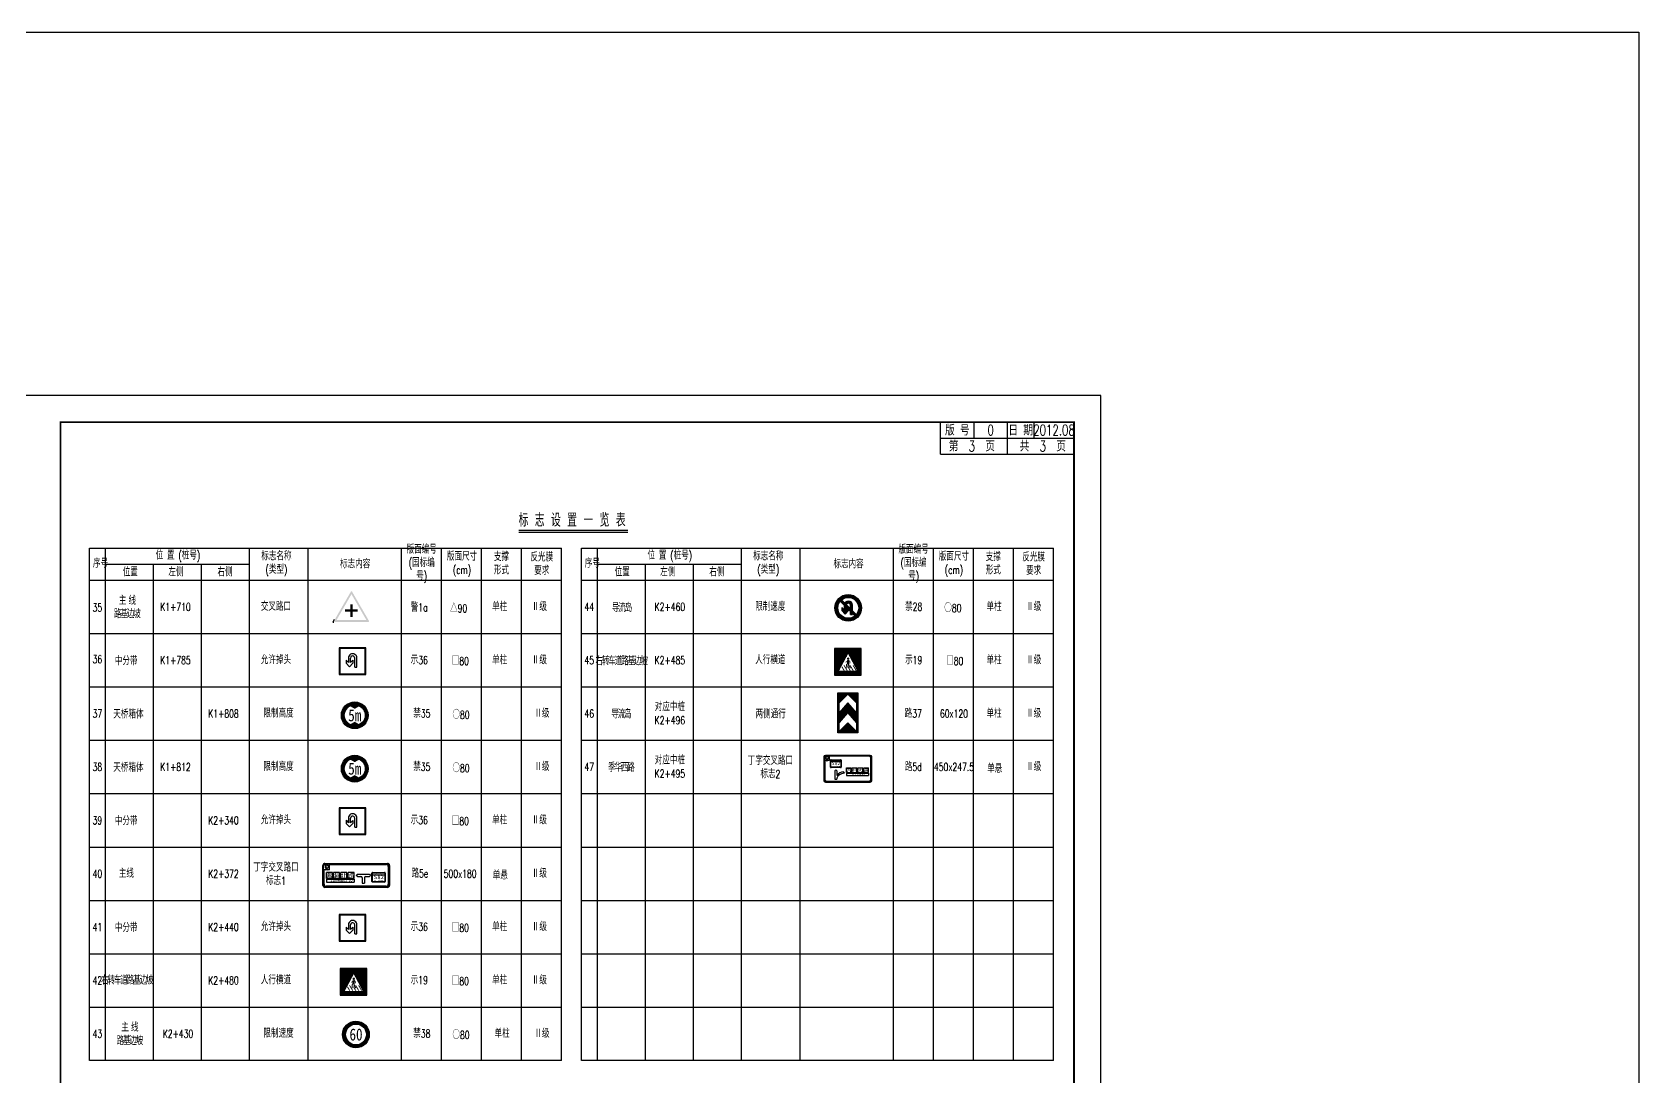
# Model space of a CAD drawing. Extents: x 9922 to 15217, y 1175 to 2938.
# Drawn here: x 10950 to 11552, y 1935 to 2327 of the extents above; entities that cross this region are included whole.
import ezdxf
from ezdxf.enums import TextEntityAlignment as Align

# ---------------------------------------------------------------- set-up
doc = ezdxf.new("R2010")
doc.units = 0
doc.header["$LTSCALE"] = 5
doc.layers.get('0').update_dxf_attribs({"linetype": 'CONTINUOUS'})
for name, color, linetype in [('1', 7, 'CONTINUOUS'), ('2', 7, 'CONTINUOUS'), ('J-交通标志', 4, 'CONTINUOUS'), ('LXL-现状标志牌', 4, 'CONTINUOUS'), ('交通标志', 7, 'CONTINUOUS'), ('内框', 4, 'CONTINUOUS'), ('图框', 7, 'CONTINUOUS'), ('尺寸标注', 4, 'CONTINUOUS'), ('文字字符', 7, 'CONTINUOUS'), ('文字框', 8, 'CONTINUOUS'), ('文字表格', 7, 'CONTINUOUS'), ('标志', 4, 'CONTINUOUS'), ('标志牌', 7, 'CONTINUOUS'), ('汉字', 7, 'CONTINUOUS'), ('表格线', 7, 'CONTINUOUS')]:
    doc.layers.add(name, color=color, linetype=linetype)
doc.styles.add('ht', font='SIMHEI.TTF', dxfattribs={"width": 0.4})
doc.styles.get("Standard").update_dxf_attribs({"font": 'simplex1.shx', "width": 0.7, "bigfont": 'hztxt.shx'})
doc.styles.add('黑体', font='SIMHEI.TTF')

# ---------------------------------------------------------------- blocks, each defined once
blk = doc.blocks.new('series')
at = {"width": 0.75}
for tag, height, p in [('页码', 4, (-35.00000019351683, -18.99999978748997)), ('图名', 5, (-220.0000000007553, -281.9999998736282)), ('图号', 5, (-20.00000000087118, -281.9999997322674))]:
    blk.add_attdef(tag, text='', height=height, dxfattribs=at).set_placement(p, align=Align.MIDDLE_CENTER)
blk = doc.blocks.new('diaotou')
at = {"layer": '文字字符'}
for p, q in [((-6.101562972147349, 24.90228167977193), (-6.101562972147349, 17.82942264034591)), ((-2.883151917896157, 17.87007201178039), (-2.883020566384857, 24.73968419403582)), ((3.457640832747074, 11.20370070532681), (3.457640832747074, 25.02422381270617)), ((6.711840400606434, 11.20370070532681), (6.711840400606434, 24.94293105120596)), ((-9.396435579184526, 21.40650153149227), (-9.396435579184526, 16.85385567003368)), ((-9.396435579184526, 21.40650153149227), (-6.101562972147349, 17.82942264034591)), ((-4.385568606024663, 11.56953308549828), (-9.396435579184526, 16.85385567003368)), ((0.4068361635759175, 16.89450504146771), (-4.385568606024663, 11.56953308549828)), ((-2.883151917896157, 17.87007201178039), (0.4068361635759175, 21.3658521600596)), ((0.4068361635759175, 21.3658521600596), (0.4068361635759175, 16.89450504146771)), ((3.457640832747074, 11.20370070532681), (6.711840400606434, 11.20370070532681))]:
    blk.add_line(p, q, dxfattribs=at)
for points in [[(19.99906267695451, 0), (19.99906267695451, 39.99812535390538), (-19.99906267694996, 39.99812535390538), (-19.99906267695451, 0)], [(18.97822048214357, 1.020842194810484), (18.97822048214357, 38.97728315909444), (-18.97822048213811, 38.97728315909444), (-18.97822048214357, 1.020842194810484)]]:
    blk.add_lwpolyline(points, close=True, dxfattribs=at)
for centre, radius, start, end in [((0.3055199071354764, 24.80244759557445), 6.407860631003816, 358.7437688651758, 179.1072990752227), ((0.2969057422292281, 24.66812610764009), 3.180731344825718, 353.571994391551, 178.7108869535317)]:
    blk.add_arc(centre, radius, start, end, dxfattribs=at)
blk = doc.blocks.new('shi19')
at = {"layer": '交通标志', "linetype": 'Continuous'}
h = blk.add_hatch(dxfattribs=at)
h.set_pattern_fill('ANSI37', color=256, scale=0.5, style=0)
h.set_pattern_definition([(45, (-464.1133328384785, -103.8755469416377), (-1.122532015133644, 1.122532015133644), []), (135, (-464.1133328384785, -103.8755469416377), (-1.122532015133644, -1.122532015133644), [])])
h.paths.add_polyline_path([(18.97822048214357, 38.97728315909467), (-18.97822048213857, 38.97728315909467), (-18.97822048214312, 1.020842194810484), (18.97822048214357, 1.020842194810484)])
h.paths.add_polyline_path([(15.71383639329088, 5.766368364998926), (-14.54242162388982, 5.766368364998926), (0.5857073847028015, 33.80975351966072)], flags=16)
at = {"layer": '交通标志'}
h = blk.add_hatch(color=256, dxfattribs=at)
h.paths.add_polyline_path([(1.836160501565246, 20.58847870483419, -0.4929227476637501), (1.970290873061458, 20.72228760606663), (2.076939894310271, 20.70815568318653), (2.565357937280169, 19.65339855968773, -0.1007238254279254), (2.620330432586343, 19.4216393705567), (2.650627326235735, 18.47878398035505, 0.1621942034199534), (2.729085324383959, 18.2662980491416), (2.917776557093475, 18.03070313103467, 0.2611518920554956), (3.242580254878703, 17.89923486465091), (3.438166909673782, 17.9240673532961, 0.35844712940653), (3.75052865860016, 18.25525882577881), (3.854769752700122, 19.79067400703184, 0.1784310688526201), (3.738487268062272, 20.18704883763553), (2.019416219258346, 22.50316504891566, 0.1303412639691616), (1.398851494511746, 22.82442671915737, -0.1474758329713976), (-0.2449055131301066, 22.7158494045741), (-1.005172878271878, 22.14060206110503, 0.1588489739255415), (-1.259309431122347, 21.87153053280258), (-1.819096085305318, 20.93264045835826, -0.1462839377959379), (-2.171938827732447, 20.60874323338362), (-3.633570590722229, 19.89882409858114, 0.3964178702814232), (-3.866537863552367, 19.28699716020742), (-3.833565949894364, 19.20701330296993, 0.3898489240704199), (-3.393973236076363, 19.00202382668726), (-1.518296157605619, 19.59688344368328, -0.5300803261006457), (-1.363058288668526, 19.47446749865799), (-1.520033350949234, 17.29129642582734), (-2.448077846672277, 16.15362310387877, 0.1795943290689394), (-2.582305130872101, 15.76029078523948), (-2.445591681188034, 11.11301811325507, 0.2405856666618067), (-1.87969461451712, 10.20551501979776), (-1.447840810921662, 10.16087599677053, 0.280271727344787), (-0.9266248319381702, 11.02374006725108), (-0.9828879812566811, 15.35987785855946, -0.2217645267545478), (-0.7773982108642485, 15.82108423645764), (-0.2336614915052451, 16.29336565716017, -0.6223048171974646), (0.1614403888488596, 16.12718822703732), (0.2178513996623224, 15.17775841386697, 0.1080223328076682), (3.096637760671911, 10.26803993859335, 0.6574011639271888), (4.18131077529506, 11.30651557454826), (2.32831318465287, 14.55735705358961), (1.966744950212615, 15.59583268953907), (2.116227892622192, 18.38468563441006, 0.03699299083988415), (2.111342444553429, 18.47279730840205)])
h.paths.add_polyline_path([(2.378527601272253, 24.76162825737788, 1), (-1.321315143964057, 24.76162825737788, 1)])
h.paths.add_polyline_path([(-5.007378462159977, 14.85796889627704), (-6.575757193841127, 14.85796889627704), (-1.871749774793898, 6.962154756787413), (-0.3033710431127474, 6.962154756787413)])
h.paths.add_polyline_path([(-8.666099587247118, 13.50086014377598), (-9.409385831457257, 12.11591825304708), (-6.338981526834687, 6.962154756787413), (-4.770602795148989, 6.962154756787413)])
h.paths.add_polyline_path([(-0.2949419936021513, 14.64194068297343), (-0.4028103783593906, 12.19976715933285), (2.701842291960929, 6.962154756787413), (4.270221023644353, 6.962154756787413)])
h.paths.add_polyline_path([(4.033438318497247, 14.85796889627659), (2.465059586811549, 14.85796889627704), (7.169067005858778, 6.962154756787413), (8.737445737544476, 6.962154756787413)])
h.paths.add_polyline_path([(8.607044461521582, 14.85796889627704), (7.038665729840432, 14.85796889627704), (11.74267314888584, 6.962154756787413), (13.31105188057154, 6.962154756787413)])
for p, q in [((-14.54242162388982, 5.766368364998925), (0.5857073847028005, 33.80975351966072)), ((15.71383639329088, 5.766368364998925), (0.5857073847028005, 33.80975351966072)), ((-14.54242162388982, 5.766368364998925), (15.71383639329088, 5.766368364998925))]:
    blk.add_line(p, q, dxfattribs=at)
for points in [[(19.99906267695405, 0), (19.99906267695405, 39.99812535390561), (-19.99906267694951, 39.99812535390538), (-19.99906267695405, 0)], [(18.97822048214357, 1.020842194810484), (18.97822048214357, 38.97728315909467), (-18.97822048213857, 38.97728315909467), (-18.97822048214312, 1.020842194810484)]]:
    blk.add_lwpolyline(points, close=True, dxfattribs=at)
blk = doc.blocks.new('xiansu')
at = {"layer": '2'}
h = blk.add_hatch(dxfattribs=at)
h.set_pattern_fill('SACNCR', color=0, scale=0.3165740969017776, angle=90, style=0)
h.set_pattern_definition([(135, (-762.3263884412981, -484.6773739296464), (-0.5330468384013991, -0.533046838401399), []), (135, (-762.3263884412981, -484.1443264652835), (-0.5330468384013991, -0.533046838401399), [0, -0.753842068247358])])
h.paths.add_polyline_path([(4182.541192484035, 712.10567746785, 1), (4220.370288563022, 712.10567746785, 1)])
h.paths.add_polyline_path([(4217.114236224997, 712.10567746785, -1), (4185.797244822062, 712.10567746785, -1)], flags=16)
at = {"layer": 'J-交通标志', "color": 0}
blk.add_circle((4201.356715766041, 712.0554861697174), 19.99989881883577, dxfattribs=at)
at = {"layer": '内框', "color": 0}
for radius in [18.91454803949361, 15.65849570146714]:
    blk.add_circle((4201.455740523529, 712.10567746785), radius, dxfattribs=at)
at = {"layer": '标志', "color": 0, "linetype": 'Continuous', "style": '黑体', "width": 0.8}
blk.add_text('60', height=18, dxfattribs=at).set_placement((4201.455740523529, 712.10567746785), align=Align.MIDDLE_CENTER)
blk = doc.blocks.new('jinzhidiantou1')
at = {"layer": '2'}
h = blk.add_hatch(dxfattribs=at)
h.set_pattern_fill('SACNCR', scale=0.3165740969017776, angle=90, style=0)
h.set_pattern_definition([(135, (-1782.703372186504, -7.534878456307069), (-0.5330468384013991, -0.533046838401399), []), (135, (-1782.703372186504, -7.001830991944189), (-0.5330468384013991, -0.533046838401399), [0, -0.753842068247358])])
h.paths.add_polyline_path([(3162.164208738829, 1189.248172941189, 1), (3199.993304817816, 1189.248172941189, 1)])
h.paths.add_polyline_path([(3196.737252479791, 1189.248172941189, -1), (3165.420261076856, 1189.248172941189, -1)], flags=16)
h = blk.add_hatch(dxfattribs=at)
h.set_pattern_fill('SACNCR', scale=9, angle=90, style=0)
h.set_pattern_definition([(135, (737.7167290528951, -150.88263947629), (-0.5966213466261495, -0.5966213466261494), []), (135, (737.7167290528951, -150.28601812729), (-0.5966213466261495, -0.5966213466261494), [0, -0.84375])])
h.paths.add_polyline_path([(3193.160725575508, 1179.287524487563), (3171.118108324699, 1201.330141738375), (3168.996787981139, 1199.208821394815), (3191.039405231948, 1177.166204144004)])
at = {"layer": '标志', "linetype": 'Continuous'}
h = blk.add_hatch(color=7, dxfattribs=at)
edge = h.paths.add_edge_path()
edge.add_line((3178.073626275162, 1186.204993570673), (3178.073757626673, 1193.074605752928))
edge.add_arc((3181.253683935287, 1193.003047666532), 3.180731344825718, 6.428005607749412, 178.7108869535317, ccw=False)
edge.add_line((3184.414419025805, 1193.359145371599), (3184.414419025805, 1179.538622264219))
edge.add_line((3184.414419025805, 1179.538622264219), (3187.668618593665, 1179.538622264219))
edge.add_line((3187.668618593665, 1179.538622264219), (3187.668618593665, 1193.277852610098))
edge.add_arc((3181.262298100193, 1193.137369154467), 6.407860631003816, 1.256231134260569, 179.1072990752228)
edge.add_line((3174.85521522091, 1193.237203238664), (3174.85521522091, 1186.164344199238))
edge.add_line((3174.85521522091, 1186.164344199238), (3171.560342613873, 1189.741423090385))
edge.add_line((3171.560342613873, 1189.741423090385), (3171.560342613873, 1185.188777228926))
edge.add_line((3171.560342613873, 1185.188777228926), (3176.571209587033, 1179.904454644391))
edge.add_line((3176.571209587033, 1179.904454644391), (3181.363614356635, 1185.22942660036))
edge.add_line((3181.363614356635, 1185.22942660036), (3181.363614356635, 1189.700773718952))
edge.add_line((3181.363614356635, 1189.700773718952), (3178.073626275162, 1186.204993570673))
at = {"layer": 'J-交通标志', "color": 7}
blk.add_circle((3180.979732020835, 1189.197981643057), 19.99989881883577, dxfattribs=at)
at = {"layer": '内框', "color": 7}
for p, q in [((3171.560342613873, 1189.741423090385), (3171.560342613873, 1185.188777228926)), ((3171.560342613873, 1189.741423090385), (3174.85521522091, 1186.164344199238)), ((3176.571209587033, 1179.904454644391), (3171.560342613873, 1185.188777228926)), ((3174.85521522091, 1193.237203238664), (3174.85521522091, 1186.164344199238)), ((3181.363614356635, 1185.22942660036), (3176.571209587033, 1179.904454644391)), ((3178.073626275162, 1186.204993570673), (3178.073757626673, 1193.074605752928)), ((3178.073626275162, 1186.204993570673), (3181.363614356635, 1189.700773718952)), ((3181.363614356635, 1189.700773718952), (3181.363614356635, 1185.22942660036)), ((3184.414419025805, 1179.538622264219), (3184.414419025805, 1193.359145371599)), ((3187.668618593665, 1179.538622264219), (3187.668618593665, 1193.277852610098)), ((3184.414419025805, 1179.538622264219), (3187.668618593665, 1179.538622264219))]:
    blk.add_line(p, q, dxfattribs=at)
for radius in [18.91454803949361, 15.65849570146714]:
    blk.add_circle((3181.078756778324, 1189.248172941189), radius, dxfattribs=at)
for centre, radius, start, end in [((3181.262298100193, 1193.137369154467), 6.407860631003816, 1.256231134260569, 179.1072990752228), ((3181.253683935287, 1193.003047666532), 3.180731344825718, 6.428005607749422, 178.7108869535317)]:
    blk.add_arc(centre, radius, start, end, dxfattribs=at)
at = {"layer": '尺寸标注', "color": 7, "linetype": 'Continuous'}
for p, q in [((3168.996787981139, 1199.208821394815), (3171.118108324699, 1201.330141738375)), ((3191.039405231948, 1177.166204144004), (3168.996787981139, 1199.208821394815)), ((3193.160725575508, 1179.287524487563), (3171.118108324698, 1201.330141738375)), ((3191.039405231948, 1177.166204144004), (3193.160725575508, 1179.287524487563))]:
    blk.add_line(p, q, dxfattribs=at)
blk = doc.blocks.new('shizijia a a')
blk.add_hatch(color=7).paths.add_polyline_path([(8134.427726569629, 1195.759747484561), (8134.427726569629, 1192.95974748456), (8128.427726569629, 1192.95974748456), (8128.427726569629, 1186.95974748456), (8125.62772656963, 1186.95974748456), (8125.62772656963, 1192.95974748456), (8119.627726569628, 1192.95974748456), (8119.62772656963, 1195.759747484561), (8125.62772656963, 1195.759747484561), (8125.62772656963, 1201.759747484561), (8128.427726569629, 1201.759747484561), (8128.427726569629, 1195.759747484561)])
at = {"layer": '1'}
h = blk.add_hatch(color=7, dxfattribs=at)
h.paths.add_polyline_path([(8127.667145291669, 1216.69794115902, 0.5773502691896254), (8126.459378103209, 1216.69794115902), (8106.531073270613, 1182.181104680244, 0.5773502691896583), (8107.134956864842, 1181.13514761318), (8146.991566530036, 1181.13514761318, 0.5773502691896254), (8147.595450124265, 1182.181104680244)])
h.paths.add_polyline_path([(8127.06326169744, 1213.560069957828), (8144.576032153112, 1183.227061747308), (8109.550491241764, 1183.227061747308)], flags=16)
at = {"layer": '尺寸标注', "color": 7, "linetype": 'Continuous'}
for p, q in [((8106.910200293611, 1183.803508128995), (8105.08239968089, 1180.638561448026)), ((8105.08239968089, 1180.638561448026), (8106.243878831028, 1180.638561448026))]:
    blk.add_line(p, q, dxfattribs=at)
blk = doc.blocks.new('xiangao1')
at = {"layer": '2'}
h = blk.add_hatch(dxfattribs=at)
h.set_pattern_fill('SACNCR', scale=0.0791435242254444, angle=90, style=0)
h.set_pattern_definition([(135, (2317.584698442243, -360.0879391594059), (-0.1332617096003498, -0.1332617096003497), []), (135, (2317.584698442243, -359.9546772933152), (-0.1332617096003498, -0.1332617096003497), [0, -0.1884605170618395])])
h.paths.add_polyline_path([(3553.801593673576, -60.8921763100318, 1), (3563.258867693323, -60.8921763100318, 1)])
h.paths.add_polyline_path([(3562.444854608817, -60.8921763100318, -1), (3554.615606758083, -60.8921763100318, -1)], flags=16)
at = {"layer": '标志', "linetype": 'Continuous'}
h = blk.add_hatch(color=7, dxfattribs=at)
edge = h.paths.add_edge_path()
edge.add_line((3558.505474494078, -58.47763066485902), (3556.696849184053, -57.43342035525257))
edge.add_arc((3558.53023068345, -60.89217631003118), 3.914623925366156, 62.501910019587, 117.92670436806691, ccw=False)
edge.add_line((3560.337687097813, -57.41980222488024), (3558.505474494078, -58.47763066485902))
h = blk.add_hatch(color=7, dxfattribs=at)
edge = h.paths.add_edge_path()
edge.add_line((3558.505474494078, -63.30672195520464), (3560.337687097813, -64.36455039518347))
edge.add_arc((3558.53023068345, -60.89217631003152), 3.914623925366981, 242.0732956319357, 297.4980899804042, ccw=False)
edge.add_line((3556.696849184052, -64.35093226481104), (3558.505474494078, -63.30672195520464))
at = {"layer": 'J-交通标志', "color": 7}
blk.add_circle((3558.505474494078, -60.90472413456496), 4.999974704708942, dxfattribs=at)
at = {"layer": '内框', "color": 7}
for radius in [4.728637009873403, 3.914623925366785]:
    blk.add_circle((3558.53023068345, -60.8921763100318), radius, dxfattribs=at)
at = {"layer": '尺寸标注', "color": 7, "linetype": 'Continuous'}
for centre, radius, start, end in [((3558.53023068345, -60.89217631003118), 3.914623925366156, 62.50191001960403, 117.9267043680608), ((3558.53023068345, -60.89217631003152), 3.914623925366981, 242.0732956319407, 297.4980899803952)]:
    blk.add_arc(centre, radius, start, end, dxfattribs=at)
at = {"layer": '标志', "color": 7, "linetype": 'Continuous', "style": '黑体', "width": 0.8}
blk.add_text('5m', height=4.5, dxfattribs=at).set_placement((3558.53023068345, -60.8921763100318), align=Align.MIDDLE_CENTER)
blk = doc.blocks.new('005')
at = {"layer": '交通标志', "linetype": 'Continuous'}
for p, q in [((9866.122944253806, 1084.185543114332), (9866.122944253804, 1114.185543114331)), ((9867.022944253804, 1085.085543114331), (9867.022944253804, 1113.285543114332)), ((9869.122944253804, 1117.185543114331), (9963.122944253806, 1117.185543114331)), ((9962.222944253806, 1116.285543114332), (9870.022944253804, 1116.285543114332)), ((9871.737230222225, 1110.088497739512), (9870.723337477342, 1107.507642350208)), ((9871.737230222225, 1110.088497739512), (9872.751122967107, 1107.507642350208)), ((9876.022944253804, 1115.385543114331), (9961.322944253807, 1115.385543114331)), ((9876.022944253804, 1107.285543114333), (9876.022944253804, 1115.385543114331)), ((9964.322944253807, 1112.385543114331), (9964.322944253805, 1085.985543114331)), ((9965.222944253806, 1113.285543114332), (9965.222944253806, 1085.085543114331)), ((9966.122944253806, 1114.185543114331), (9966.122944253808, 1084.185543114331)), ((9876.022944253804, 1107.285543114333), (9867.922944253805, 1107.285543114333)), ((9867.922944253805, 1085.985543114332), (9867.922944253805, 1107.285543114333)), ((9870.723337477342, 1107.507642350208), (9871.737230222225, 1108.003584560563)), ((9871.737230222225, 1108.003584560563), (9872.751122967107, 1107.507642350208)), ((9917.922944253805, 1100.985543114331), (9916.122944253806, 1099.185543114331)), ((9917.922944253805, 1097.385543114331), (9916.122944253806, 1099.185543114331)), ((9917.922944253805, 1097.385543114331), (9923.122944253804, 1097.385543114331)), ((9925.122944253804, 1095.385543114332), (9925.122944253806, 1087.485543114331)), ((9925.122944253806, 1087.485543114331), (9928.722944253806, 1087.485543114332)), ((9928.722944253806, 1095.385543114332), (9928.722944253806, 1087.485543114332)), ((9928.722944253806, 1095.385543114332), (9928.722944253806, 1087.485543114332)), ((9930.722944253808, 1097.385543114332), (9935.922944253809, 1097.385543114332)), ((9935.922944253807, 1100.98554311433), (9937.722944253808, 1099.18554311433)), ((9935.922944253807, 1097.38554311433), (9937.722944253808, 1099.18554311433)), ((9939.822944253807, 1090.085543114332), (9939.822944253807, 1102.685543114331)), ((9940.422944253807, 1090.685543114331), (9940.422944253807, 1102.085543114332)), ((9940.422944253805, 1100.085543114331), (9959.222944253806, 1100.085543114332)), ((9940.822944253807, 1103.685543114331), (9958.822944253807, 1103.685543114331)), ((9958.822944253807, 1089.085543114332), (9940.822944253807, 1089.085543114332)), ((9941.422944253807, 1103.085543114331), (9958.222944253806, 1103.085543114332)), ((9958.222944253806, 1089.685543114332), (9941.422944253807, 1089.685543114331)), ((9959.222944253806, 1102.085543114332), (9959.222944253806, 1090.685543114331)), ((9959.822944253807, 1102.685543114331), (9959.822944253807, 1090.085543114332)), ((9963.122944253808, 1081.185543114331), (9869.122944253806, 1081.185543114332)), ((9962.222944253806, 1082.085543114331), (9870.022944253804, 1082.085543114331)), ((9961.322944253805, 1082.985543114331), (9870.922944253805, 1082.985543114333))]:
    blk.add_line(p, q, dxfattribs=at)
for centre, radius, start, end in [((9869.122944253804, 1114.185543114331), 3, 90, 180), ((9870.022944253804, 1113.285543114332), 3, 90, 180), ((9961.322944253807, 1112.385543114331), 3, 0, 90), ((9962.222944253806, 1113.285543114332), 3, 0, 90), ((9963.122944253806, 1114.185543114331), 3, 0, 90), ((9870.022944253804, 1085.085543114331), 3, 180, 270), ((9870.922944253805, 1085.985543114332), 3, 180, 270), ((9940.822944253807, 1102.685543114331), 1, 90, 180), ((9940.822944253807, 1090.085543114332), 1, 180, 270), ((9941.422944253807, 1102.085543114332), 1, 90, 180), ((9941.422944253807, 1090.685543114331), 1, 180, 270), ((9958.222944253806, 1102.085543114332), 1, 0, 90), ((9958.222944253806, 1090.685543114331), 1, 270, 0), ((9958.822944253807, 1102.685543114331), 1, 0, 90), ((9958.822944253807, 1090.085543114332), 1, 270, 0), ((9961.322944253805, 1085.985543114332), 3, 270, 0), ((9962.222944253806, 1085.085543114331), 3, 270, 0), ((9869.122944253806, 1084.185543114332), 3, 180, 270), ((9963.122944253808, 1084.185543114332), 3, 270, 0)]:
    blk.add_arc(centre, radius, start, end, dxfattribs=at)
at = {"layer": '图框', "linetype": 'Continuous'}
blk.add_line((9917.922944253805, 1100.985543114331), (9935.922944253807, 1100.98554311433), dxfattribs=at)
for centre, start, end in [((9923.122944253804, 1095.385543114331), 1.302755197527456e-11, 90), ((9930.722944253808, 1095.385543114332), 90, 180)]:
    blk.add_arc(centre, 2, start, end, dxfattribs=at)
at = {"layer": '文字框', "linetype": 'Continuous'}
for p, q in [((9869.487230222225, 1115.011612350964), (9869.487230222225, 1110.511612350964)), ((9869.487230222225, 1115.011612350964), (9873.987230222225, 1115.011612350964)), ((9869.487230222225, 1110.511612350964), (9873.987230222225, 1110.511612350964)), ((9873.987230222225, 1115.011612350964), (9873.987230222225, 1110.511612350964)), ((9871.522944253804, 1094.685543114331), (9871.522944253804, 1103.685543114331)), ((9880.522944253804, 1103.685543114331), (9871.522944253804, 1103.685543114331)), ((9880.522944253804, 1094.685543114331), (9871.522944253804, 1094.685543114331)), ((9871.522944253804, 1093.785543114331), (9871.522944253804, 1089.285543114331)), ((9871.522944253804, 1093.785543114331), (9912.922944253802, 1093.785543114331)), ((9871.522944253804, 1089.285543114331), (9912.922944253802, 1089.285543114332)), ((9880.522944253804, 1094.685543114331), (9880.522944253804, 1103.685543114331)), ((9882.322944253803, 1094.685543114331), (9882.322944253803, 1103.685543114331)), ((9891.322944253803, 1103.685543114331), (9882.322944253803, 1103.685543114331)), ((9891.322944253803, 1094.685543114331), (9882.322944253803, 1094.685543114331)), ((9891.322944253803, 1094.685543114331), (9891.322944253803, 1103.685543114331)), ((9902.122944253804, 1103.685543114331), (9893.122944253804, 1103.685543114331)), ((9893.122944253804, 1094.685543114331), (9893.122944253804, 1103.685543114331)), ((9902.122944253804, 1094.685543114331), (9893.122944253804, 1094.68554311433)), ((9902.122944253804, 1094.685543114331), (9902.122944253804, 1103.685543114331)), ((9912.922944253805, 1103.685543114329), (9903.922944253805, 1103.685543114331)), ((9903.922944253805, 1094.685543114331), (9903.922944253805, 1103.685543114331)), ((9912.922944253805, 1094.68554311433), (9903.922944253805, 1094.685543114331)), ((9912.922944253805, 1094.685543114331), (9912.922944253805, 1103.685543114331)), ((9912.922944253802, 1093.785543114331), (9912.922944253802, 1089.285543114331))]:
    blk.add_line(p, q, dxfattribs=at)
at = {"layer": '汉字', "linetype": 'Continuous', "style": 'ht'}
for s, height, p in [('北', 3.4, (9869.239204862797, 1111.018347004937)), ('紫', 6.6, (9871.246701674161, 1095.801191762836)), ('ZIDONGBEI LU', 3.5, (9877.584334910864, 1089.786247766679)), ('洞', 6.6, (9882.04670167416, 1095.801191762836)), ('北', 6.6, (9892.84670167416, 1095.801191762836)), ('路', 6.6, (9903.64670167416, 1095.801191762836)), ('佛', 1.4, (9942.27968326387, 1090.601723707965)), ('S', 6, (9942.617451501168, 1093.641003441164)), ('山', 1.4, (9944.665296050449, 1090.601723707965)), ('粤', 1.4, (9945.120171616958, 1100.64492760591)), ('一', 1.4, (9947.049548011602, 1090.601723707965)), ('8', 6, (9948.032156204883, 1093.551555601065)), ('高', 1.4, (9949.070330248303, 1100.726134062565)), ('环', 1.4, (9949.712340095635, 1090.601723707965)), ('高', 1.4, (9952.426953882989, 1090.601723707965)), ('速', 1.4, (9952.969206602624, 1100.704761775036)), ('2', 6, (9952.900122873507, 1093.551555601065)), ('速', 1.4, (9955.169519760138, 1090.601723707965))]:
    blk.add_text(s, height=height, dxfattribs=at).set_placement(p)
blk = doc.blocks.new('006')
at = {"layer": '交通标志', "linetype": 'Continuous'}
for p, q in [((9896.454710625254, 1043.845307410666), (9896.454710625254, 999.8453074106665)), ((9897.354710625254, 1042.945307410666), (9897.354710625252, 1000.745307410666)), ((9906.354710625254, 1036.945307410666), (9898.254710625253, 1036.945307410666)), ((9898.254710625253, 1036.445307410666), (9898.254710625253, 1001.645307410665)), ((9983.454710625252, 1046.845307410666), (9899.454710625254, 1046.845307410666)), ((9982.554710625252, 1045.945307410665), (9900.354710625254, 1045.945307410666)), ((9902.068996593673, 1039.748262035846), (9901.05510384879, 1037.167406646543)), ((9901.05510384879, 1036.667406646543), (9902.068996593673, 1037.163348856897)), ((9902.068996593673, 1039.748262035846), (9903.082889338555, 1037.167406646543)), ((9902.068996593673, 1037.163348856897), (9903.082889338555, 1036.667406646543)), ((9981.654710625253, 1045.045307410666), (9906.354710625252, 1045.045307410666)), ((9906.354710625252, 1045.045307410666), (9906.354710625254, 1036.945307410666)), ((9908.954710625254, 1024.982792121298), (9908.954710625254, 1037.582792121297)), ((9909.554710625252, 1025.582792121297), (9909.554710625252, 1036.982792121298)), ((9909.554710625252, 1034.982792121297), (9928.354710625254, 1034.982792121298)), ((9909.954710625254, 1038.582792121297), (9927.954710625254, 1038.582792121297)), ((9910.554710625252, 1037.982792121297), (9927.354710625252, 1037.982792121298)), ((9927.354710625252, 1024.582792121298), (9910.554710625252, 1024.582792121297)), ((9928.354710625252, 1036.982792121298), (9928.354710625252, 1025.582792121297)), ((9928.954710625254, 1037.582792121297), (9928.954710625254, 1024.982792121298)), ((9984.654710625251, 1001.645307410666), (9984.654710625253, 1042.045307410666)), ((9985.554710625252, 1000.745307410666), (9985.554710625252, 1042.945307410665)), ((9986.454710625252, 999.8453074106656), (9986.454710625252, 1043.845307410666)), ((9899.454710625254, 996.8453074106665), (9983.454710625252, 996.8453074106653)), ((9900.354710625252, 997.7453074106656), (9982.554710625252, 997.7453074106661)), ((9901.254710625253, 998.6453074106653), (9981.654710625251, 998.6453074106657)), ((9927.954710625254, 1023.982792121298), (9909.954710625254, 1023.982792121298)), ((9917.154710625253, 1017.682792121298), (9918.954710625254, 1019.482792121298)), ((9917.154710625253, 1017.682792121297), (9917.154710625253, 1002.245307410666)), ((9917.154710625253, 1002.245307410666), (9920.754710625253, 1002.245307410666)), ((9920.754710625253, 1017.682792121298), (9918.954710625254, 1019.482792121298)), ((9920.754710625253, 1017.682792121298), (9920.754710625253, 1008.852635478721)), ((9920.754710625253, 1004.045307410663), (9920.754710625253, 1002.245307410666)), ((9933.354710625252, 1016.152704087566), (9935.154710625253, 1014.869434176084)), ((9933.354710625252, 1013.537285311149), (9935.154710625253, 1014.869434176084))]:
    blk.add_line(p, q, dxfattribs=at)
for centre, radius, start, end in [((9899.454710625254, 1043.845307410666), 3, 90, 180), ((9900.354710625254, 1042.945307410666), 3, 90, 180), ((9909.954710625254, 1037.582792121297), 1, 90, 180), ((9909.954710625254, 1024.982792121298), 1, 180, 270), ((9910.554710625252, 1036.982792121298), 1, 90, 180), ((9910.554710625252, 1025.582792121297), 1, 180, 270), ((9927.354710625252, 1036.982792121298), 1, 0, 90), ((9927.354710625252, 1025.582792121297), 1, 270, 0), ((9927.954710625254, 1037.582792121297), 1, 0, 90), ((9927.954710625254, 1024.982792121298), 1, 270, 0), ((9981.654710625253, 1042.045307410666), 3, 0, 90), ((9982.554710625252, 1042.945307410665), 3, 0, 90), ((9983.454710625252, 1043.845307410666), 3, 0, 90), ((9899.454710625254, 999.8453074106665), 3, 180, 270), ((9900.354710625252, 1000.745307410666), 3, 180, 270), ((9901.254710625253, 1001.645307410665), 3, 180, 270), ((9934.839632693305, 999.0658072941321), 17.15129836419499, 94.9667619753971, 145.2067142908039), ((9935.54822214468, 997.5166972976956), 16.17005668149216, 97.79636287504036, 156.1873753060993), ((9981.654710625251, 1001.645307410666), 3, 270, 0), ((9982.554710625252, 1000.745307410666), 3, 270, 0), ((9983.454710625252, 999.8453074106656), 3, 270, 0)]:
    blk.add_arc(centre, radius, start, end, dxfattribs=at)
at = {"layer": '文字框', "linetype": 'Continuous'}
for p, q in [((9899.818996593673, 1044.671376647299), (9899.818996593673, 1040.171376647299)), ((9899.818996593673, 1044.671376647299), (9904.318996593673, 1044.671376647299)), ((9899.818996593673, 1040.171376647299), (9904.318996593673, 1040.171376647299)), ((9904.318996593673, 1044.671376647299), (9904.318996593673, 1040.171376647299)), ((9938.754710625251, 1023.425448564976), (9947.754710625251, 1023.425448564976)), ((9938.754710625251, 1014.425448564976), (9938.754710625251, 1023.425448564976)), ((9938.754710625251, 1014.425448564975), (9947.754710625251, 1014.425448564976)), ((9938.754710625251, 1013.525448564975), (9938.754710625251, 1009.025448564975)), ((9938.754710625251, 1013.525448564975), (9980.154710625253, 1013.525448564975)), ((9938.754710625251, 1009.025448564975), (9980.154710625253, 1009.025448564975)), ((9947.754710625251, 1014.425448564976), (9947.754710625251, 1023.425448564976)), ((9949.554710625252, 1023.425448564976), (9958.554710625252, 1023.425448564976)), ((9949.554710625252, 1014.425448564976), (9949.554710625252, 1023.425448564976)), ((9949.554710625252, 1014.425448564976), (9958.554710625252, 1014.425448564975)), ((9958.554710625252, 1014.425448564976), (9958.554710625252, 1023.425448564976)), ((9960.354710625254, 1023.425448564976), (9969.354710625254, 1023.425448564976)), ((9960.354710625254, 1014.425448564976), (9960.354710625254, 1023.425448564976)), ((9960.354710625254, 1014.425448564976), (9969.354710625254, 1014.425448564975)), ((9969.354710625254, 1014.425448564976), (9969.354710625254, 1023.425448564976)), ((9971.154710625253, 1023.425448564976), (9980.154710625253, 1023.425448564976)), ((9971.154710625253, 1014.425448564976), (9971.154710625253, 1023.425448564976)), ((9971.154710625253, 1014.425448564976), (9980.154710625253, 1014.425448564975)), ((9980.154710625253, 1014.425448564976), (9980.154710625253, 1023.425448564976)), ((9980.154710625253, 1013.525448564975), (9980.154710625253, 1009.025448564975))]:
    blk.add_line(p, q, dxfattribs=at)
at = {"layer": '汉字', "linetype": 'Continuous', "style": 'ht'}
for s, height, p in [('东', 3.4, (9899.570971234245, 1040.678111301272)), ('佛', 1.4, (9911.411449635318, 1025.498972714931)), ('S', 6, (9911.749217872613, 1028.53825244813)), ('山', 1.4, (9913.797062421894, 1025.498972714931)), ('粤', 1.4, (9914.251937988405, 1035.542176612876)), ('一', 1.4, (9916.181314383048, 1025.498972714931)), ('8', 6, (9917.163922576328, 1028.448804608031)), ('高', 1.4, (9918.20209661975, 1035.623383069531)), ('环', 1.4, (9918.84410646708, 1025.498972714931)), ('高', 1.4, (9921.558720254434, 1025.498972714931)), ('速', 1.4, (9922.100972974069, 1035.602010782002)), ('2', 6, (9922.031889244954, 1028.448804608031)), ('速', 1.4, (9924.301286131584, 1025.498972714931)), ('吉', 6.6, (9938.478468045609, 1015.54109721348)), ('JILI DADAO', 3.5, (9946.01243846589, 1009.526153217323)), ('利', 6.6, (9949.278468045608, 1015.54109721348)), ('大', 6.6, (9960.078468045609, 1015.54109721348)), ('道', 6.6, (9970.87846804561, 1015.54109721348))]:
    blk.add_text(s, height=height, dxfattribs=at).set_placement(p)
blk = doc.blocks.new('123')
at = {"layer": '图框'}
blk.add_lwpolyline([(10930.15521154882, 1893.643909131336), (10930.15521154882, 2190.643909131336), (10510.15521154882, 2190.643909131336), (10510.15521154882, 1893.643909131336)], close=True, dxfattribs=at)

msp = doc.modelspace()

# ---------------------------------------------------------------- hatches: boundary and pattern name
at = {"layer": '2'}
h = msp.add_hatch(dxfattribs=at)
h.set_pattern_fill('SACNCR', color=0, scale=0.125, angle=5.856e-11, style=0)
h.set_pattern_definition([(45.00000000005856, (10365.58946700869, 2057.459606055982), (-0.2104747528377734, 0.2104747528373432), []), (45.00000000005856, (10365.79994200869, 2057.459606055982), (-0.2104747528377734, 0.2104747528373432), [0, -0.29765625])])
h.paths.add_polyline_path([(11255.3533211658, 2078.65118374194), (11252.10339116578, 2078.65118374194), (11252.10339116578, 2075.401178741933)])
h.paths.add_polyline_path([(11258.6032511658, 2078.65118374194), (11255.3533211658, 2078.65118374194), (11258.6032511658, 2075.401178741931)])
h.paths.add_polyline_path([(11255.3533211658, 2075.401178741931), (11252.10339116578, 2071.651178741937), (11252.10339116578, 2067.901178741939), (11255.3533211658, 2071.651178741931), (11258.6032511658, 2067.901178741931), (11258.6032511658, 2071.651178741931)])
h.paths.add_polyline_path([(11255.35332116578, 2067.901178741931), (11252.10339116579, 2064.651173741922), (11258.6032511658, 2064.651173741922)])

# ---------------------------------------------------------------- linework, layer by layer
at = {"layer": '2', "linetype": 'Continuous'}
msp.add_lwpolyline([(9921.768578010193, 2326.839812565893), (11551.91890108803, 2326.839812565893), (11551.91890108803, 1198.160229426163), (9921.768578010193, 1198.160229426163)], close=True, dxfattribs=at)
at = {"layer": 'LXL-现状标志牌', "color": 0}
for p, q in [((11251.60339616577, 2079.151178741931), (11259.10324616577, 2079.151178741931)), ((11251.60339616577, 2064.151178742004), (11251.60339616577, 2079.151178741931)), ((11251.85338616578, 2078.901173741951), (11258.85325616579, 2078.901173741951)), ((11251.85338616578, 2064.401183741984), (11251.85338616578, 2078.901173741951)), ((11252.10339116578, 2078.65118374194), (11258.6032511658, 2078.65118374194)), ((11252.10339116579, 2064.651173741922), (11252.10339116578, 2078.65118374194)), ((11252.10339116578, 2075.401178741931), (11255.3533211658, 2078.65118374194)), ((11255.3533211658, 2078.65118374194), (11258.6032511658, 2075.401178741931)), ((11258.6032511658, 2078.65118374194), (11258.6032511658, 2064.651173741922)), ((11258.85325616579, 2078.901173741951), (11258.85325616579, 2064.401183741911)), ((11259.10324616577, 2079.151178741931), (11259.10324616576, 2064.151178742004)), ((11252.10339116578, 2071.651178741931), (11252.10339116578, 2075.401178741931)), ((11255.3533211658, 2075.401178741931), (11252.10339116578, 2071.651178741931)), ((11258.6032511658, 2071.651178741931), (11255.3533211658, 2075.401178741931)), ((11258.6032511658, 2075.401178741931), (11258.6032511658, 2071.651178741931)), ((11252.10339116578, 2067.901178741931), (11255.3533211658, 2071.651178741931)), ((11252.10339116579, 2064.651173741922), (11252.10339116578, 2067.901178741931)), ((11255.35332116578, 2067.901178741931), (11252.10339116579, 2064.651173741922)), ((11255.3533211658, 2071.651178741931), (11258.6032511658, 2067.901178741931)), ((11258.6032511658, 2064.651173741922), (11255.35332116578, 2067.901178741931)), ((11258.6032511658, 2067.901178741931), (11258.6032511658, 2064.651173741922)), ((11259.10324616576, 2064.151178742004), (11251.60339616577, 2064.151178742004)), ((11258.85325616579, 2064.401183741911), (11251.85338616578, 2064.401183741984)), ((11258.6032511658, 2064.651173741922), (11252.10339116579, 2064.651173741922))]:
    msp.add_line(p, q, dxfattribs=at)
at = {"layer": '图框'}
for p, q in [((11290.15521135314, 2168.643909347452), (11290.15521135314, 2180.643909368854)), ((11302.65521135314, 2174.643909340241), (11302.65521135314, 2180.643909333029)), ((11315.15521135314, 2174.643909340241), (11315.15521135314, 2180.643909333029)), ((11325.15521135314, 2174.643909340241), (11325.15521135314, 2180.643909333029)), ((11290.15521135314, 2174.64390934024), (11340.15521135746, 2174.64390934024)), ((11315.15521135314, 2168.643909347453), (11315.15521135314, 2174.643909340241)), ((11290.15521135314, 2168.643909347452), (11340.15521135746, 2168.643909347452))]:
    msp.add_line(p, q, dxfattribs=at)
at = {"layer": '图框', "const_width": 0.7}
msp.add_lwpolyline([(11340.15521134905, 2180.643909404912), (10960.15521134929, 2180.64390913087), (10960.15521154882, 1903.643909131336), (11340.15521154835, 1903.643909405145), (11340.15521134882, 2180.643909404679)], dxfattribs=at)
at = {"layer": '尺寸标注', "color": 7, "linetype": 'Continuous'}
msp.add_line((11131.9876301649, 2139.372474541371), (11172.90451410376, 2139.372474541371), dxfattribs=at)
at = {"layer": '尺寸标注', "color": 7, "linetype": 'Continuous', "const_width": 0.4}
msp.add_lwpolyline([(11131.9876301649, 2140.092474541371), (11172.90451410376, 2140.092474541371)], dxfattribs=at)
at = {"layer": '文字表格', "linetype": 'Continuous'}
for p, q in [((10977.03546218694, 1941.37247454137), (10977.03546218695, 2133.37247454137)), ((11031.03546218694, 1941.37247454137), (11031.03546218695, 2133.37247454137)), ((11053.03546218694, 1941.37247454137), (11053.03546218695, 2133.37247454137)), ((11088.03546218694, 1941.37247454137), (11088.03546218695, 2133.37247454137)), ((11103.03546218694, 1941.37247454137), (11103.03546218695, 2133.37247454137)), ((11118.03546218694, 1941.37247454137), (11118.03546218695, 2133.37247454137)), ((11133.03546218694, 1941.37247454137), (11133.03546218695, 2133.37247454137)), ((11161.43985935169, 1941.37247454137), (11161.43985935169, 2133.37247454137)), ((11215.43985935169, 1941.37247454137), (11215.43985935169, 2133.37247454137)), ((11237.43985935169, 1941.37247454137), (11237.43985935169, 2133.37247454137)), ((11272.43985935169, 1941.37247454137), (11272.43985935169, 2133.37247454137)), ((11287.43985935169, 1941.37247454137), (11287.43985935169, 2133.37247454137)), ((11302.43985935169, 1941.37247454137), (11302.43985935169, 2133.37247454137)), ((11317.43985935169, 1941.37247454137), (11317.43985935169, 2133.37247454137)), ((10977.03546218695, 2127.37247454137), (11031.03546218694, 2127.37247454137)), ((10995.03546218694, 1941.37247454137), (10995.03546218695, 2127.37247454137)), ((11013.03546218694, 1941.37247454137), (11013.03546218695, 2127.37247454137)), ((11161.43985935169, 2127.37247454137), (11215.43985935169, 2127.37247454137)), ((11179.43985935169, 1941.37247454137), (11179.43985935169, 2127.37247454137)), ((11197.43985935169, 1941.37247454137), (11197.43985935169, 2127.37247454137)), ((10971.03546218695, 2121.37247454137), (11148.03546218694, 2121.37247454137)), ((11155.43985935169, 2121.37247454137), (11332.43985935169, 2121.37247454137)), ((10971.03546218695, 2101.37247454137), (11148.03546218695, 2101.37247454137)), ((11133.03546218695, 2101.372474541371), (11148.03546218694, 2101.37247454137)), ((11155.43985935169, 2101.37247454137), (11332.43985935169, 2101.37247454137)), ((10971.03546218695, 2081.37247454137), (11148.03546218694, 2081.37247454137)), ((11155.43985935169, 2081.37247454137), (11332.43985935169, 2081.37247454137))]:
    msp.add_line(p, q, dxfattribs=at)
at = {"layer": '表格线', "color": 1, "linetype": 'Continuous'}
for p, q in [((10971.03546218695, 2133.37247454137), (11148.03546218694, 2133.37247454137)), ((10971.03546218694, 1941.37247454137), (10971.03546218694, 2133.37247454137)), ((11148.03546218694, 1941.37247454137), (11148.03546218695, 2133.37247454137)), ((11155.43985935169, 2133.37247454137), (11332.43985935169, 2133.37247454137)), ((11155.43985935169, 1941.37247454137), (11155.43985935169, 2133.37247454137)), ((11332.43985935169, 1941.37247454137), (11332.43985935169, 2133.37247454137)), ((11148.03546218694, 1941.37247454137), (10971.03546218695, 1941.37247454137)), ((11332.43985935168, 1941.37247454137), (11155.43985935169, 1941.37247454137))]:
    msp.add_line(p, q, dxfattribs=at)
at = {"layer": '表格线', "linetype": 'Continuous'}
for p, q in [((10971.03546218695, 2061.37247454137), (11148.03546218694, 2061.37247454137)), ((11155.43985935169, 2061.37247454137), (11332.43985935169, 2061.37247454137)), ((10971.03546218695, 2041.37247454137), (11148.03546218694, 2041.37247454137)), ((11155.43985935169, 2041.37247454137), (11332.43985935168, 2041.37247454137)), ((10971.03546218695, 2021.37247454137), (11148.03546218694, 2021.37247454137)), ((11155.43985935169, 2021.37247454137), (11332.43985935168, 2021.37247454137)), ((10971.03546218695, 2001.37247454137), (11148.03546218694, 2001.37247454137)), ((11155.43985935169, 2001.37247454137), (11332.43985935168, 2001.37247454137)), ((10971.03546218695, 1981.37247454137), (11148.03546218694, 1981.37247454137)), ((11155.43985935169, 1981.37247454137), (11332.43985935168, 1981.37247454137)), ((10971.03546218695, 1961.37247454137), (11148.03546218694, 1961.37247454137)), ((11155.43985935169, 1961.37247454137), (11332.43985935168, 1961.37247454137))]:
    msp.add_line(p, q, dxfattribs=at)

# ---------------------------------------------------------------- block references
at = {"layer": '2', "linetype": 'Continuous'}
msp.add_blockref('123', (420, 0), dxfattribs=at)
for name, p, xscale, yscale, zscale in [('006', (9267.059219266679, 1846.37042620582), 0.1999999999998181, 0.2000000000000455, 0.2), ('005', (8591.997493733557, 1735.936159126796), 0.25, 0.25, 0.25)]:
    msp.add_blockref(name, p, dxfattribs=dict(at, xscale=xscale, yscale=yscale, zscale=zscale))
at = {"layer": '交通标志', "linetype": 'Continuous', "xscale": 0.2500000000000119, "yscale": 0.2499999999133706, "zscale": 0.25, "rotation": 1.766244230682929e-05}
for p in [(11255.35332116577, 2085.795116721624), (11069.99127937363, 1965.795116721624)]:
    msp.add_blockref('shi19', p, dxfattribs=at)
at = {"layer": '图框'}
ref = msp.add_blockref('series', (11350.15521154882, 2190.643909131336), dxfattribs=at)
ref.add_attrib('页码', '第  3  页    共  3  页', dxfattribs={"layer": '0', "height": 4, "width": 0.7}).set_placement((11315.1552113553, 2171.643909343846), align=Align.MIDDLE_CENTER)
ref.add_attrib('图名', '标志设置一览表', dxfattribs={"layer": '0', "height": 5, "width": 0.7}).set_placement((11130.15521154806, 1908.643909257708), align=Align.MIDDLE_CENTER)
ref.add_attrib('图号', 'S2-13-4', dxfattribs={"layer": '0', "height": 5, "width": 0.65}).set_placement((11330.15521154795, 1908.643909399069), align=Align.MIDDLE_CENTER)
at = {"layer": '尺寸标注', "linetype": 'Continuous'}
for name, p, xscale, yscale, zscale in [('shizijia a a', (8468.596757845638, 1727.811855067037), 0.3200000000001637, 0.3199999999999363, 0.3200000000000001), ('jinzhidiantou1', (10460.23905322693, 1813.701394521296), 0.25, 0.25, 0.25), ('diaotou', (11069.63696306863, 2086.025538443411), 0.25, 0.25, 0.25), ('diaotou', (11069.63696306863, 2026.025538443411), 0.25, 0.25, 0.25), ('diaotou', (11069.63696306863, 1986.025538443412), 0.25, 0.25, 0.25)]:
    msp.add_blockref(name, p, dxfattribs=dict(at, xscale=xscale, yscale=yscale, zscale=zscale))
for p in [(7511.967176169484, 2131.646717021164), (7511.967176169484, 2111.646717021164)]:
    msp.add_blockref('xiangao1', p, dxfattribs=at)
at = {"layer": '标志牌', "color": 0, "linetype": 'Continuous', "xscale": 0.25, "yscale": 0.25, "zscale": 0.25}
msp.add_blockref('xiansu', (10020.59772205714, 1773.075327009922), dxfattribs=at)

# ---------------------------------------------------------------- texts
at = {"layer": '图框', "width": 0.7}
for s, p in [('版 号', (11296.40521135314, 2177.643909354548)), ('0', (11308.90521135314, 2177.643909336635)), ('日 期', (11320.15521135314, 2177.643909336635)), ('2012.08', (11332.65521135314, 2177.643909336635))]:
    msp.add_text(s, height=4, dxfattribs=at).set_placement(p, align=Align.MIDDLE_CENTER)
at = {"layer": '文字字符', "width": 0.7}
msp.add_text('标 志 设 置 一 览 表', height=5, dxfattribs=at).set_placement((11151.9784239101, 2141.451937846196), align=Align.CENTER)
at = {"layer": '文字表格', "linetype": 'Continuous', "width": 0.7}
for p in [(10972.34040485416, 2126.13378002749), (11156.74480201889, 2126.13378002749)]:
    msp.add_text('序号', height=3, dxfattribs=at).set_placement(p)
at = {"layer": '文字表格', "linetype": 'Continuous', "char_height": 3, "attachment_point": 5}
for s, insert, width in [('位 置 (桩号)', (11004.20789368453, 2130.173854931868), 50.26502491257952), ('位 置 (桩号)', (11188.61229084927, 2130.173854931868), 50.26502491257952), ('标志名称\\P(类型)', (11041.12213837524, 2127.37247454137), 19.17335237658062), ('标志内容', (11070.65111405538, 2127.37247454137), 31.636044166391), ('版面编号\\P(国标编号)', (11095.60077937597, 2127.402676358521), 12.76291022556461), ('版面尺寸\\P(cm)', (11110.72041914571, 2127.263841790495), 20.06154185427931), ('支撑\\P形式', (11125.48851559321, 2127.56353874041), 11.97058530845106), ('反光膜\\P要求', (11140.59303827276, 2127.436273147419), 11.44493410411042), ('标志名称\\P(类型)', (11225.52653553998, 2127.37247454137), 19.17335237658062), ('标志内容', (11255.63635687205, 2127.37247454137), 31.636044166391), ('版面编号\\P(国标编号)', (11280.00517654071, 2127.402676358521), 12.76291022556461), ('版面尺寸\\P(cm)', (11295.12481631045, 2127.263841790495), 20.06154185427931), ('支撑\\P形式', (11309.89291275795, 2127.56353874041), 11.97058530845106), ('反光膜\\P要求', (11324.9974354375, 2127.436273147419), 11.44493410411042), ('位置', (10986.34754595508, 2124.37247454137), 13.49865158215971), ('左侧', (11003.46068218913, 2124.37247454137), 17.38318666520991), ('右侧', (11021.84386885434, 2124.37247454137), 17.38318666520991), ('位置', (11170.75194311981, 2124.37247454137), 13.49865158215971), ('左侧', (11187.86507935387, 2124.37247454137), 17.38318666520991), ('右侧', (11206.24826601908, 2124.37247454137), 17.38318666520991), ('{\\T0.85;主 线\\P路基边坡}', (10985.04116170791, 2111.167388068604), 19.17335237658062), ('35', (10974.001869117, 2111.113520794204), 7.659922278709928), ('K1+710', (11003.26941089215, 2111.37247454137), 19.17335237658062), ('交叉路口', (11040.93360647185, 2111.440291186223), 19.17335237658062), ('警1a', (11094.64718382054, 2111.16205792765), 12.76291022556461), ('△90', (11109.44451107904, 2110.834676976659), 20.06154185427931), ('单柱', (11124.81078849031, 2111.372474541371), 11.97058530845106), ('Ⅱ级', (11139.70486190373, 2111.372474541371), 11.44493410411042), ('44', (11158.40626628174, 2111.37247454137), 7.659922278709928), ('\\T0.85;导流岛', (11170.47883254299, 2110.960578944359), 19.17335237658062), ('K2+460', (11188.63145268429, 2111.372474541371), 19.17335237658062), ('限制速度', (11226.29564826399, 2111.440291186223), 19.17335237658062), ('禁28', (11280.04735780479, 2111.430116446604), 12.76291022556461), ('○80', (11294.72739957182, 2110.915433213926), 20.06154185427931), ('单柱', (11310.17283028244, 2111.372474541371), 11.97058530845106), ('Ⅱ级', (11325.06690369587, 2111.372474541371), 11.44493410411042), ('36', (10974.001869117, 2091.784662555523), 7.659922278709928), ('中分带', (10984.79732815463, 2091.047678568787), 19.17335237658062), ('K1+785', (11003.26941089215, 2091.37247454137), 19.17335237658062), ('允许掉头', (11040.93360647185, 2091.440291186223), 19.17335237658062), ('示36', (11094.68531601265, 2091.430116446603), 12.76291022556461), ('□80', (11110.06630988499, 2091.087365848108), 20.06154185427931), ('单柱', (11124.81078849031, 2091.372474541371), 11.97058530845106), ('Ⅱ级', (11139.70486190373, 2091.372474541371), 11.44493410411042), ('45', (11158.40626628174, 2091.37247454137), 7.659922278709928), ('{\\T0.85;右转车道路基边坡}', (11170.38252286348, 2091.01129917531), 19.17335237658062), ('K2+485', (11188.63145268429, 2091.372474541371), 19.17335237658062), ('人行横道', (11226.29564826399, 2091.440291186223), 19.17335237658062), ('示19', (11280.04735780479, 2091.430116446603), 12.76291022556461), ('□80', (11295.42835167713, 2091.087365848109), 20.06154185427931), ('单柱', (11310.17283028244, 2091.372474541372), 11.97058530845106), ('Ⅱ级', (11325.06690369587, 2091.372474541371), 11.44493410411042), ('37', (10974.001869117, 2071.372474541371), 7.659922278709928), ('天桥箱体', (10985.62451774091, 2071.047678568787), 19.17335237658062), ('K1+808', (11021.26941089215, 2071.37247454137), 19.17335237658062), ('限制高度', (11041.89125109925, 2071.440291186224), 19.17335237658062), ('禁35', (11095.64296064005, 2071.430116446605), 12.76291022556461), ('○80', (11110.32300240708, 2070.915433213927), 20.06154185427931), ('Ⅱ级', (11140.66250653113, 2071.37247454137), 11.44493410411042), ('46', (11158.40626628174, 2071.37247454137), 7.659922278709928), ('\\T0.85;导流岛', (11170.28121923765, 2071.121209778315), 19.17335237658062), ('对应中桩\\PK2+496', (11188.63145268429, 2071.372474541371), 19.17335237658062), ('两侧通行', (11226.40849945339, 2071.127312192251), 19.17335237658062), ('路37', (11279.89557482966, 2071.372474541371), 12.76291022556461), ('60x120', (11295.14440232754, 2071.372474541371), 20.06154185427931), ('单柱', (11310.17283028244, 2071.372474541371), 11.97058530845106), ('Ⅱ级', (11325.06690369587, 2071.372474541371), 11.44493410411042), ('对应中桩\\PK2+495', (11188.63145268429, 2051.372474541371), 19.17335237658062), ('38', (10974.001869117, 2051.37247454137), 7.659922278709928), ('天桥箱体', (10985.62451774091, 2051.047678568787), 19.17335237658062), ('K1+812', (11003.26941089215, 2051.37247454137), 19.17335237658062), ('限制高度', (11041.89125109925, 2051.440291186224), 19.17335237658062), ('禁35', (11095.64296064005, 2051.430116446605), 12.76291022556461), ('○80', (11110.32300240708, 2050.915433213927), 20.06154185427931), ('Ⅱ级', (11140.66250653113, 2051.37247454137), 11.44493410411042), ('47', (11158.40626628174, 2051.37247454137), 7.659922278709928), ('{\\T0.85;季华西路}', (11170.28121923765, 2051.121209778315), 19.17335237658062), ('丁字交叉路口标志2', (11226.31286899471, 2051.179629796688), 19.17335237658062), ('路5d', (11279.89557482966, 2051.372474541371), 12.76291022556461), ('450x247.5', (11295.14440232754, 2051.372474541371), 20.06154185427931), ('单悬', (11310.40568615192, 2050.70355597323), 11.97058530845106), ('Ⅱ级', (11325.06690369587, 2051.372474541371), 11.44493410411042), ('39', (10974.001869117, 2031.37247454137), 7.659922278709928), ('中分带', (10984.79732815463, 2031.047678568787), 19.17335237658062), ('K2+340', (11021.26941089215, 2031.37247454137), 19.17335237658062), ('允许掉头', (11040.93360647185, 2031.440291186223), 19.17335237658062), ('示36', (11094.68531601265, 2031.430116446603), 12.76291022556461), ('□80', (11110.06630988499, 2031.087365848108), 20.06154185427931), ('单柱', (11124.81078849031, 2031.372474541371), 11.97058530845106), ('Ⅱ级', (11139.70486190373, 2031.372474541371), 11.44493410411042), ('40', (10974.001869117, 2011.37247454137), 7.659922278709928), ('主线', (10984.8463678077, 2011.372474541371), 19.17335237658062), ('K2+372', (11021.26941089215, 2011.37247454137), 19.17335237658062), ('丁字交叉路口标志1', (11040.95082720257, 2011.179629796688), 19.17335237658062), ('路5e', (11094.89797471256, 2011.430116446604), 12.76291022556461), ('500x180', (11109.99501923531, 2011.372474541371), 20.06154185427931), ('单悬', (11125.04364435978, 2010.70355597323), 11.97058530845106), ('Ⅱ级', (11139.70486190373, 2011.372474541371), 11.44493410411042), ('41', (10974.001869117, 1991.37247454137), 7.659922278709928), ('中分带', (10984.79732815463, 1991.047678568788), 19.17335237658062), ('K2+440', (11021.26941089215, 1991.37247454137), 19.17335237658062), ('允许掉头', (11040.93360647185, 1991.440291186223), 19.17335237658062), ('示36', (11094.68531601265, 1991.430116446604), 12.76291022556461), ('□80', (11110.06630988499, 1991.087365848108), 20.06154185427931), ('单柱', (11124.81078849031, 1991.372474541371), 11.97058530845106), ('Ⅱ级', (11139.70486190373, 1991.372474541371), 11.44493410411042), ('42', (10974.001869117, 1971.37247454137), 7.659922278709928), ('{\\T0.85;右转车道路基边坡}', (10985.02048107134, 1971.326655315372), 19.17335237658062), ('K2+480', (11021.26941089215, 1971.372474541371), 19.17335237658062), ('人行横道', (11040.93360647185, 1971.440291186224), 19.17335237658062), ('示19', (11094.68531601265, 1971.430116446604), 12.76291022556461), ('□80', (11110.06630988499, 1971.087365848108), 20.06154185427931), ('单柱', (11124.81078849031, 1971.372474541371), 11.97058530845106), ('Ⅱ级', (11139.70486190373, 1971.372474541371), 11.44493410411042), ('43', (10974.001869117, 1951.37247454137), 7.659922278709928), ('{\\T0.85;主 线\\P路基边坡}', (10985.99880633531, 1951.167388068605), 19.17335237658062), ('K2+430', (11004.22705551955, 1951.372474541371), 19.17335237658062), ('限制速度', (11041.89125109925, 1951.440291186224), 19.17335237658062), ('禁38', (11095.64296064005, 1951.430116446604), 12.76291022556461), ('○80', (11110.32300240708, 1950.915433213926), 20.06154185427931), ('单柱', (11125.7684331177, 1951.372474541371), 11.97058530845106), ('Ⅱ级', (11140.66250653113, 1951.372474541371), 11.44493410411042)]:
    msp.add_mtext(s, dxfattribs=dict(at, insert=insert, width=width))

doc.saveas('drawing.dxf')
